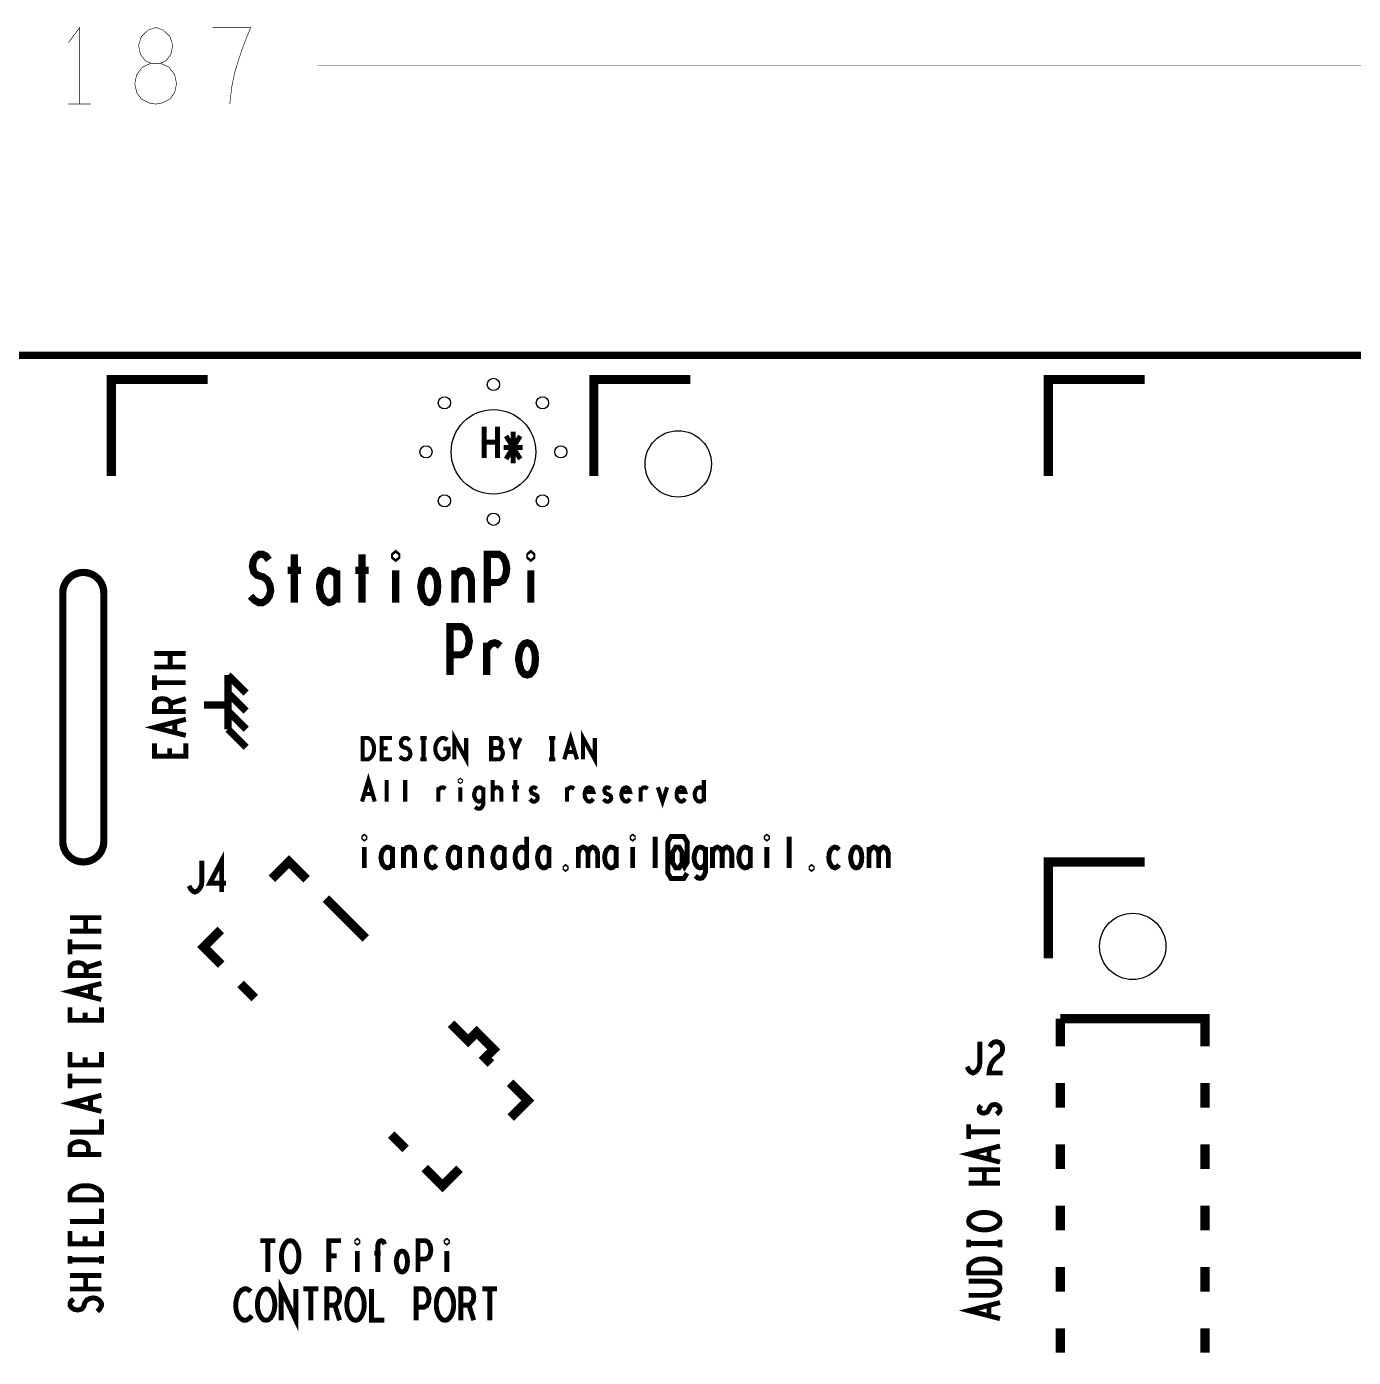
# Model space of a CAD drawing. Extents: x -18 to 278, y -8 to 113.
# Drawn here: x 87.7 to 142.6, y 56.5 to 111.6 of the extents above; entities that cross this region are included whole.
import ezdxf

# ---------------------------------------------------------------- set-up
doc = ezdxf.new("R2010")
doc.units = 0
doc.layers.get('0').update_dxf_attribs({"linetype": 'CONTINUOUS'})
for name, color, linetype in [('BOARD_ART', 7, 'CONTINUOUS'), ('DIMENSION_ART', 2, 'CONTINUOUS'), ('SILK_TOP_ART', 10, 'CONTINUOUS'), ('STATIONPIPRO-1-2_DRL', 12, 'CONTINUOUS')]:
    doc.layers.add(name, color=color, linetype=linetype)

# ---------------------------------------------------------------- blocks, each defined once
blk = doc.blocks.new('ROUND_64')
blk.add_circle((0, 0), 0.254)
blk = doc.blocks.new('ROUND_82')
blk.add_circle((0, 0), 1.753)
blk = doc.blocks.new('ROUND_7')
blk.add_circle((0, 0), 1.375)

msp = doc.modelspace()

# ---------------------------------------------------------------- linework, layer by layer
at = {"layer": 'BOARD_ART', "const_width": 0.3}
for points in [[(184, 98), (3, 98)], [(89.15, 88.15), (89.15, 77.85)], [(90.85, 77.85), (90.85, 88.15)]]:
    msp.add_lwpolyline(points, dxfattribs=at)
for points in [[(90, 89, 0.4142136), (89.15, 88.15)], [(90.85, 88.15, 0.4142136), (90, 89)], [(89.15, 77.85, 0.4142136), (90, 77)], [(90, 77, 0.4142136), (90.85, 77.85)]]:
    msp.add_lwpolyline(points, format="xyb", dxfattribs=at)
at = {"layer": 'DIMENSION_ART', "const_width": 0.0254}
for points in [[(89.8504, 108.4125), (89.8504, 111.5875), (89.378, 110.9525)], [(93, 108.4125), (93.2756, 108.4654), (93.5905, 108.6241), (93.7874, 108.8886), (93.8661, 109.2592), (93.7874, 109.6295), (93.5512, 109.947), (93.1968, 110.1059), (92.8032, 110.1059), (92.5669, 110.2117), (92.37, 110.4762), (92.2913, 110.8466), (92.4095, 111.2171), (92.685, 111.4817), (93, 111.5875), (93.3149, 111.4817), (93.5905, 111.2171), (93.7087, 110.8466), (93.6299, 110.4762), (93.4331, 110.2117), (93.1968, 110.1059), (92.8032, 110.1059), (92.4488, 109.947), (92.2126, 109.6295), (92.1339, 109.2592), (92.2126, 108.8886), (92.4095, 108.6241), (92.7244, 108.4654), (93, 108.4125)], [(96.0708, 108.4125), (96.1496, 109.1004), (96.2677, 109.6824), (96.4252, 110.2117), (96.622, 110.7937), (96.937, 111.5875), (95.3622, 111.5875)], [(99.7119, 110), (187, 110)], [(89.378, 108.4125), (90.3228, 108.4125)]]:
    msp.add_lwpolyline(points, dxfattribs=at)
at = {"layer": 'SILK_TOP_ART'}
for points, const_width in [([(95.16, 97), (91.16, 97), (91.16, 93)], 0.38), ([(115.16, 97), (111.16, 97), (111.16, 93)], 0.38), ([(134, 97), (130, 97), (130, 93)], 0.38), ([(106.612, 93.746), (106.612, 95.046)], 0.2032), ([(107.172, 95.046), (107.172, 93.746)], 0.2032), ([(107.819, 94.8293), (107.819, 93.5293)], 0.2032), ([(107.172, 94.396), (106.612, 94.396)], 0.2032), ([(107.5257, 93.7027), (108.1123, 94.656)], 0.2032), ([(108.1123, 93.7027), (107.5257, 94.656)], 0.2032), ([(107.419, 94.1793), (108.219, 94.1793)], 0.2032), ([(102.95, 89.6166), (102.91, 89.65), (102.91, 89.7167), (102.95, 89.75), (102.99, 89.7167), (102.99, 89.65), (102.95, 89.6166)], 0.3), ([(108.55, 89.6166), (108.51, 89.65), (108.51, 89.7167), (108.55, 89.75), (108.59, 89.7167), (108.59, 89.65), (108.55, 89.6166)], 0.3), ([(96.93, 88.0166), (97.09, 87.85), (97.27, 87.75), (97.43, 87.75), (97.59, 87.85), (97.71, 88.0166), (97.77, 88.25), (97.73, 88.4833), (97.63, 88.6833), (97.45, 88.8167), (97.21, 88.8833), (97.07, 89.0166), (97.01, 89.25), (97.05, 89.4833), (97.15, 89.65), (97.29, 89.75), (97.43, 89.75), (97.57, 89.6833), (97.69, 89.5167)], 0.3), ([(98.75, 89.75), (98.75, 87.75)], 0.3), ([(101.55, 89.75), (101.55, 87.75)], 0.3), ([(106.75, 87.75), (106.75, 89.75), (107.23, 89.75), (107.39, 89.65), (107.51, 89.4167), (107.55, 89.15), (107.51, 88.8833), (107.41, 88.6833), (107.23, 88.5833), (106.75, 88.5833)], 0.3), ([(98.47, 89.0833), (99.03, 89.0833)], 0.3), ([(100.51, 88.85), (100.43, 88.9833), (100.31, 89.05), (100.17, 89.0833), (100.03, 89.0166), (99.91, 88.8833), (99.83, 88.6833), (99.79, 88.4166), (99.83, 88.15), (99.91, 87.95), (100.03, 87.8167), (100.17, 87.75), (100.31, 87.7833), (100.43, 87.8833), (100.51, 88.0166)], 0.3), ([(100.51, 87.75), (100.51, 89.0833)], 0.3), ([(101.27, 89.0833), (101.83, 89.0833)], 0.3), ([(102.95, 89.0833), (102.95, 87.75)], 0.3), ([(104.35, 87.75), (104.23, 87.7833), (104.11, 87.9166), (104.03, 88.15), (103.99, 88.4166), (104.03, 88.6833), (104.11, 88.9167), (104.23, 89.05), (104.35, 89.0833), (104.47, 89.05), (104.59, 88.9167), (104.67, 88.6833), (104.69, 88.4166), (104.67, 88.15), (104.59, 87.9166), (104.47, 87.7833), (104.35, 87.75)], 0.3), ([(105.41, 88.75), (105.49, 88.9167), (105.61, 89.05), (105.77, 89.0833), (105.91, 89.05), (106.03, 88.9167), (106.09, 88.6833), (106.09, 87.75)], 0.3), ([(105.41, 87.75), (105.41, 89.0833)], 0.3), ([(108.55, 89.0833), (108.55, 87.75)], 0.3), ([(105.2, 84.75), (105.2, 86.75), (105.68, 86.75), (105.84, 86.65), (105.96, 86.4167), (106, 86.15), (105.96, 85.8833), (105.86, 85.6833), (105.68, 85.5833), (105.2, 85.5833)], 0.3), ([(106.72, 85.8167), (106.82, 85.95), (106.92, 86.05), (107.06, 86.0833), (107.16, 86.05), (107.28, 85.95)], 0.3), ([(106.72, 84.75), (106.72, 86.0833)], 0.3), ([(108.4, 84.75), (108.28, 84.7833), (108.16, 84.9166), (108.08, 85.15), (108.04, 85.4166), (108.08, 85.6833), (108.16, 85.9167), (108.28, 86.05), (108.4, 86.0833), (108.52, 86.05), (108.64, 85.9167), (108.72, 85.6833), (108.74, 85.4166), (108.72, 85.15), (108.64, 84.9166), (108.52, 84.7833), (108.4, 84.75)], 0.3), ([(92.95, 85.638), (94.25, 85.638)], 0.2032), ([(93.6, 85.638), (93.6, 85.078)], 0.2032), ([(94.25, 85.078), (92.95, 85.078)], 0.2032), ([(92.95, 84.1243), (92.95, 84.7377)], 0.2032), ([(92.95, 84.431), (94.25, 84.431)], 0.2032), ([(96, 82.5), (96, 84.75)], 0.3), ([(96, 84.75), (96.75, 84)], 0.3), ([(94.25, 83.2373), (92.95, 83.2373), (92.95, 83.5707), (93.015, 83.6773), (93.1017, 83.744), (93.275, 83.7707), (93.4483, 83.744), (93.5567, 83.664), (93.6217, 83.5707), (93.6217, 83.2373)], 0.2032), ([(93.6217, 83.5707), (94.25, 83.7707)], 0.2032), ([(96, 84), (96.75, 83.25)], 0.3), ([(96, 83.5), (95, 83.5)], 0.3), ([(96, 83.25), (96.75, 82.5)], 0.3), ([(94.25, 82.2437), (92.95, 82.577), (94.25, 82.9103)], 0.2032), ([(93.795, 82.7903), (93.795, 82.3637)], 0.2032), ([(96, 82.5), (96.75, 81.75)], 0.3), ([(101.5847, 81.25), (101.5847, 82.139), (101.7963, 82.139), (101.881, 82.0945), (101.9445, 82.0353), (101.9974, 81.9464), (102.0398, 81.8426), (102.0503, 81.6945), (102.0398, 81.5463), (101.9974, 81.4426), (101.9445, 81.3537), (101.881, 81.2944), (101.7963, 81.25), (101.5847, 81.25)], 0.17), ([(102.7912, 81.25), (102.3678, 81.25), (102.3678, 82.139), (102.7912, 82.139)], 0.17), ([(103.1192, 81.3685), (103.2039, 81.2944), (103.2992, 81.25), (103.3838, 81.25), (103.4685, 81.2944), (103.532, 81.3685), (103.5638, 81.4723), (103.5426, 81.576), (103.4897, 81.6649), (103.3944, 81.7241), (103.2674, 81.7538), (103.1933, 81.813), (103.1616, 81.9167), (103.1828, 82.0205), (103.2357, 82.0945), (103.3097, 82.139), (103.3838, 82.139), (103.4579, 82.1094), (103.5214, 82.0353)], 0.17), ([(103.9765, 82.139), (104.2305, 82.139)], 0.17), ([(104.1035, 82.139), (104.1035, 81.25)], 0.17), ([(104.929, 81.6945), (105.1407, 81.6945), (105.1407, 81.4278), (105.0772, 81.3389), (105.0031, 81.2796), (104.8973, 81.25), (104.7914, 81.2796), (104.7173, 81.3389), (104.6538, 81.4278), (104.6115, 81.5315), (104.5903, 81.65), (104.5903, 81.7538), (104.6115, 81.8426), (104.6538, 81.9464), (104.7173, 82.0353), (104.7808, 82.0945), (104.8655, 82.139), (104.9396, 82.139), (105.0242, 82.1094), (105.0878, 82.0501)], 0.17), ([(105.3841, 81.25), (105.3841, 82.139), (105.8709, 81.25), (105.8709, 82.139)], 0.17), ([(107.2362, 81.7241), (107.2785, 81.7686), (107.3102, 81.8426), (107.3314, 81.9464), (107.3102, 82.0353), (107.2679, 82.0945), (107.1938, 82.139), (106.9081, 82.139), (106.9081, 81.25), (107.2573, 81.25), (107.3314, 81.3093), (107.3738, 81.3982), (107.3949, 81.5019), (107.3738, 81.6056), (107.3102, 81.6945), (107.2362, 81.7241), (106.9081, 81.7241)], 0.17), ([(107.9135, 81.25), (107.9135, 81.65), (107.7018, 82.139)], 0.17), ([(108.1252, 82.139), (107.9135, 81.65)], 0.17), ([(109.3105, 82.139), (109.5645, 82.139)], 0.17), ([(109.4375, 82.139), (109.4375, 81.25)], 0.17), ([(109.9349, 81.25), (110.1995, 82.139), (110.4641, 81.25)], 0.17), ([(110.7181, 81.25), (110.7181, 82.139), (111.2049, 81.25), (111.2049, 82.139)], 0.17), ([(94.25, 81.9167), (94.25, 81.3833), (92.95, 81.3833), (92.95, 81.9167)], 0.2032), ([(93.5783, 81.7033), (93.5783, 81.3833)], 0.2032), ([(102.6218, 81.7093), (102.3678, 81.7093)], 0.17), ([(110.3688, 81.5611), (110.0302, 81.5611)], 0.17), ([(103.9765, 81.25), (104.2305, 81.25)], 0.17), ([(109.3105, 81.25), (109.5645, 81.25)], 0.17), ([(101.5529, 79.5), (101.8175, 80.389), (102.0821, 79.5)], 0.17), ([(102.5795, 79.5), (102.5795, 80.389)], 0.17), ([(103.3415, 79.5), (103.3415, 80.389)], 0.17), ([(104.7173, 79.9741), (104.7702, 80.0334), (104.8232, 80.0778), (104.8973, 80.0926), (104.9502, 80.0778), (105.0137, 80.0334)], 0.17), ([(104.7173, 79.5), (104.7173, 80.0926)], 0.17), ([(105.6275, 80.3297), (105.6063, 80.3445), (105.6063, 80.3742), (105.6275, 80.389), (105.6487, 80.3742), (105.6487, 80.3445), (105.6275, 80.3297)], 0.17), ([(105.6275, 80.0926), (105.6275, 79.5)], 0.17), ([(106.58, 79.9741), (106.5377, 80.0334), (106.4742, 80.0778), (106.4001, 80.0926), (106.3154, 80.063), (106.2625, 80.0038), (106.2202, 79.9), (106.199, 79.7963), (106.2096, 79.7074), (106.2519, 79.6037), (106.3154, 79.5296), (106.4001, 79.5), (106.4636, 79.5148), (106.5377, 79.5741), (106.58, 79.6333)], 0.17), ([(106.2413, 79.2777), (106.3154, 79.2185), (106.4001, 79.2037), (106.4742, 79.2185), (106.5377, 79.2926), (106.58, 79.3963), (106.58, 80.0926)], 0.17), ([(106.9716, 79.5), (106.9716, 80.389)], 0.17), ([(106.9716, 79.9593), (107.0245, 80.0334), (107.0774, 80.0778), (107.1621, 80.0926), (107.2256, 80.0778), (107.2997, 80.0186), (107.3314, 79.9297), (107.3314, 79.5)], 0.17), ([(107.7653, 80.0926), (108.0617, 80.0926)], 0.17), ([(107.9135, 80.389), (107.9135, 79.5)], 0.17), ([(108.5168, 79.6037), (108.5697, 79.5444), (108.6437, 79.5), (108.7073, 79.5), (108.7708, 79.5296), (108.8131, 79.5741), (108.8342, 79.6333), (108.8237, 79.7223), (108.7813, 79.7667), (108.5908, 79.8556), (108.5485, 79.9593), (108.5697, 80.0334), (108.612, 80.0778), (108.6755, 80.0926), (108.739, 80.0778), (108.8025, 80.0334)], 0.17), ([(110.0513, 79.9741), (110.1042, 80.0334), (110.1572, 80.0778), (110.2313, 80.0926), (110.2842, 80.0778), (110.3477, 80.0334)], 0.17), ([(110.0513, 79.5), (110.0513, 80.0926)], 0.17), ([(110.8028, 79.9), (111.1414, 79.9), (111.1097, 80.0038), (111.0568, 80.063), (110.9827, 80.0926), (110.9086, 80.0778), (110.8451, 80.0334), (110.8028, 79.9297), (110.7816, 79.8408), (110.7816, 79.7519), (110.8028, 79.663), (110.8557, 79.5741), (110.9192, 79.5148), (110.9933, 79.5), (111.0673, 79.5296), (111.1414, 79.6185)], 0.17), ([(111.5648, 79.6037), (111.6177, 79.5444), (111.6917, 79.5), (111.7553, 79.5), (111.8188, 79.5296), (111.8611, 79.5741), (111.8822, 79.6333), (111.8717, 79.7223), (111.8293, 79.7667), (111.6388, 79.8556), (111.5965, 79.9593), (111.6177, 80.0334), (111.66, 80.0778), (111.7235, 80.0926), (111.787, 80.0778), (111.8505, 80.0334)], 0.17), ([(112.3268, 79.9), (112.6654, 79.9), (112.6337, 80.0038), (112.5808, 80.063), (112.5067, 80.0926), (112.4326, 80.0778), (112.3691, 80.0334), (112.3268, 79.9297), (112.3056, 79.8408), (112.3056, 79.7519), (112.3268, 79.663), (112.3797, 79.5741), (112.4432, 79.5148), (112.5173, 79.5), (112.5913, 79.5296), (112.6654, 79.6185)], 0.17), ([(113.0993, 79.9741), (113.1522, 80.0334), (113.2052, 80.0778), (113.2793, 80.0926), (113.3322, 80.0778), (113.3957, 80.0334)], 0.17), ([(113.0993, 79.5), (113.0993, 80.0926)], 0.17), ([(113.819, 80.0926), (114.0095, 79.5), (114.2, 80.0926)], 0.17), ([(114.6128, 79.9), (114.9514, 79.9), (114.9197, 80.0038), (114.8668, 80.063), (114.7927, 80.0926), (114.7186, 80.0778), (114.6551, 80.0334), (114.6128, 79.9297), (114.5916, 79.8408), (114.5916, 79.7519), (114.6128, 79.663), (114.6657, 79.5741), (114.7292, 79.5148), (114.8033, 79.5), (114.8773, 79.5296), (114.9514, 79.6185)], 0.17), ([(115.724, 79.6333), (115.6817, 79.5593), (115.6182, 79.5148), (115.5441, 79.5), (115.4594, 79.5296), (115.3959, 79.6037), (115.3536, 79.6926), (115.343, 79.7963), (115.3536, 79.9), (115.3959, 79.989), (115.4594, 80.063), (115.5441, 80.0926), (115.6182, 80.0778), (115.6711, 80.0482), (115.724, 79.989)], 0.17), ([(115.724, 80.389), (115.724, 79.5)], 0.17), ([(101.9868, 79.8111), (101.6482, 79.8111)], 0.17), ([(101.65, 77.9633), (101.6233, 77.985), (101.6233, 78.0283), (101.65, 78.05), (101.6767, 78.0283), (101.6767, 77.985), (101.65, 77.9633)], 0.2032), ([(108.379, 78.05), (108.379, 76.75)], 0.2032), ([(112.774, 77.9633), (112.7473, 77.985), (112.7473, 78.0283), (112.774, 78.05), (112.8007, 78.0283), (112.8007, 77.985), (112.774, 77.9633)], 0.2032), ([(113.701, 76.75), (113.701, 78.05)], 0.2032), ([(114.828, 76.9667), (114.6947, 76.75), (114.5613, 76.75), (114.428, 76.9667), (114.428, 77.4), (114.5613, 77.6166), (114.6947, 77.6166), (114.828, 77.4), (114.828, 76.9667), (114.9213, 76.7933), (115.028, 76.9667), (115.028, 77.8333), (114.8947, 78.05), (114.3613, 78.05), (114.228, 77.8333), (114.228, 76.5333), (114.3613, 76.3167), (114.8947, 76.3167), (115.028, 76.5333)], 0.2032), ([(118.336, 77.9633), (118.3093, 77.985), (118.3093, 78.0283), (118.336, 78.05), (118.3627, 78.0283), (118.3627, 77.985), (118.336, 77.9633)], 0.2032), ([(119.263, 76.75), (119.263, 78.05)], 0.2032), ([(95.737, 75.75), (95.737, 77.05), (95.2437, 76.1183), (95.9103, 76.1183)], 0.2032), ([(97.818, 76.3033), (98.5251, 77.0104), (99.2581, 76.2774)], 0.381), ([(101.65, 77.6166), (101.65, 76.75)], 0.2032), ([(102.817, 77.465), (102.7637, 77.5517), (102.6837, 77.595), (102.5903, 77.6166), (102.497, 77.5733), (102.417, 77.4867), (102.3637, 77.3567), (102.337, 77.1833), (102.3637, 77.01), (102.417, 76.88), (102.497, 76.7933), (102.5903, 76.75), (102.6837, 76.7717), (102.7637, 76.8366), (102.817, 76.9233)], 0.2032), ([(102.817, 76.75), (102.817, 77.6166)], 0.2032), ([(103.2773, 77.4), (103.3307, 77.5083), (103.4107, 77.595), (103.5173, 77.6166), (103.6107, 77.595), (103.6907, 77.5083), (103.7307, 77.3567), (103.7307, 76.75)], 0.2032), ([(103.2773, 76.75), (103.2773, 77.6166)], 0.2032), ([(104.6443, 77.5083), (104.551, 77.595), (104.471, 77.6166), (104.3643, 77.5733), (104.2843, 77.4867), (104.231, 77.335), (104.2177, 77.1833), (104.231, 77.0316), (104.2843, 76.9016), (104.3643, 76.7933), (104.471, 76.75), (104.5643, 76.7933), (104.6443, 76.88)], 0.2032), ([(105.598, 77.465), (105.5447, 77.5517), (105.4647, 77.595), (105.3713, 77.6166), (105.278, 77.5733), (105.198, 77.4867), (105.1447, 77.3567), (105.118, 77.1833), (105.1447, 77.01), (105.198, 76.88), (105.278, 76.7933), (105.3713, 76.75), (105.4647, 76.7717), (105.5447, 76.8366), (105.598, 76.9233)], 0.2032), ([(105.598, 76.75), (105.598, 77.6166)], 0.2032), ([(106.0583, 77.4), (106.1117, 77.5083), (106.1917, 77.595), (106.2983, 77.6166), (106.3917, 77.595), (106.4717, 77.5083), (106.5117, 77.3567), (106.5117, 76.75)], 0.2032), ([(106.0583, 76.75), (106.0583, 77.6166)], 0.2032), ([(107.452, 77.465), (107.3987, 77.5517), (107.3187, 77.595), (107.2253, 77.6166), (107.132, 77.5733), (107.052, 77.4867), (106.9987, 77.3567), (106.972, 77.1833), (106.9987, 77.01), (107.052, 76.88), (107.132, 76.7933), (107.2253, 76.75), (107.3187, 76.7717), (107.3987, 76.8366), (107.452, 76.9233)], 0.2032), ([(107.452, 76.75), (107.452, 77.6166)], 0.2032), ([(108.379, 76.945), (108.3257, 76.8366), (108.2457, 76.7717), (108.1523, 76.75), (108.0457, 76.7933), (107.9657, 76.9016), (107.9123, 77.0316), (107.899, 77.1833), (107.9123, 77.335), (107.9657, 77.465), (108.0457, 77.5733), (108.1523, 77.6166), (108.2457, 77.595), (108.3123, 77.5517), (108.379, 77.465)], 0.2032), ([(109.306, 77.465), (109.2527, 77.5517), (109.1727, 77.595), (109.0793, 77.6166), (108.986, 77.5733), (108.906, 77.4867), (108.8527, 77.3567), (108.826, 77.1833), (108.8527, 77.01), (108.906, 76.88), (108.986, 76.7933), (109.0793, 76.75), (109.1727, 76.7717), (109.2527, 76.8366), (109.306, 76.9233)], 0.2032), ([(109.306, 76.75), (109.306, 77.6166)], 0.2032), ([(110.52, 77.3783), (110.56, 77.4867), (110.6267, 77.5733), (110.72, 77.6166), (110.8133, 77.5733), (110.88, 77.4867), (110.92, 77.3783), (110.92, 76.75)], 0.2032), ([(110.52, 76.75), (110.52, 77.6166)], 0.2032), ([(110.92, 77.3783), (110.96, 77.4867), (111.0267, 77.5733), (111.12, 77.6166), (111.2133, 77.5733), (111.28, 77.4867), (111.32, 77.3567), (111.32, 76.75)], 0.2032), ([(112.087, 77.465), (112.0337, 77.5517), (111.9537, 77.595), (111.8603, 77.6166), (111.767, 77.5733), (111.687, 77.4867), (111.6337, 77.3567), (111.607, 77.1833), (111.6337, 77.01), (111.687, 76.88), (111.767, 76.7933), (111.8603, 76.75), (111.9537, 76.7717), (112.0337, 76.8366), (112.087, 76.9233)], 0.2032), ([(112.087, 76.75), (112.087, 77.6166)], 0.2032), ([(112.774, 77.6166), (112.774, 76.75)], 0.2032), ([(115.795, 77.4433), (115.7417, 77.53), (115.6617, 77.595), (115.5683, 77.6166), (115.4617, 77.5733), (115.395, 77.4867), (115.3417, 77.335), (115.315, 77.1833), (115.3283, 77.0533), (115.3817, 76.9016), (115.4617, 76.7933), (115.5683, 76.75), (115.6483, 76.7717), (115.7417, 76.8583), (115.795, 76.945)], 0.2032), ([(115.3683, 76.425), (115.4617, 76.3383), (115.5683, 76.3167), (115.6617, 76.3383), (115.7417, 76.4467), (115.795, 76.5983), (115.795, 77.6166)], 0.2032), ([(116.082, 77.3783), (116.122, 77.4867), (116.1887, 77.5733), (116.282, 77.6166), (116.3753, 77.5733), (116.442, 77.4867), (116.482, 77.3783), (116.482, 76.75)], 0.2032), ([(116.082, 76.75), (116.082, 77.6166)], 0.2032), ([(116.482, 77.3783), (116.522, 77.4867), (116.5887, 77.5733), (116.682, 77.6166), (116.7753, 77.5733), (116.842, 77.4867), (116.882, 77.3567), (116.882, 76.75)], 0.2032), ([(117.649, 77.465), (117.5957, 77.5517), (117.5157, 77.595), (117.4223, 77.6166), (117.329, 77.5733), (117.249, 77.4867), (117.1957, 77.3567), (117.169, 77.1833), (117.1957, 77.01), (117.249, 76.88), (117.329, 76.7933), (117.4223, 76.75), (117.5157, 76.7717), (117.5957, 76.8366), (117.649, 76.9233)], 0.2032), ([(117.649, 76.75), (117.649, 77.6166)], 0.2032), ([(118.336, 77.6166), (118.336, 76.75)], 0.2032), ([(121.3303, 77.5083), (121.237, 77.595), (121.157, 77.6166), (121.0503, 77.5733), (120.9703, 77.4867), (120.917, 77.335), (120.9037, 77.1833), (120.917, 77.0316), (120.9703, 76.9016), (121.0503, 76.7933), (121.157, 76.75), (121.2503, 76.7933), (121.3303, 76.88)], 0.2032), ([(122.044, 76.75), (121.964, 76.7717), (121.884, 76.8583), (121.8307, 77.01), (121.804, 77.1833), (121.8307, 77.3567), (121.884, 77.5083), (121.964, 77.595), (122.044, 77.6166), (122.124, 77.595), (122.204, 77.5083), (122.2573, 77.3567), (122.2707, 77.1833), (122.2573, 77.01), (122.204, 76.8583), (122.124, 76.7717), (122.044, 76.75)], 0.2032), ([(122.571, 77.3783), (122.611, 77.4867), (122.6777, 77.5733), (122.771, 77.6166), (122.8643, 77.5733), (122.931, 77.4867), (122.971, 77.3783), (122.971, 76.75)], 0.2032), ([(122.571, 76.75), (122.571, 77.6166)], 0.2032), ([(122.971, 77.3783), (123.011, 77.4867), (123.0777, 77.5733), (123.171, 77.6166), (123.2643, 77.5733), (123.331, 77.4867), (123.371, 77.3567), (123.371, 76.75)], 0.2032), ([(94.3833, 76.01), (94.45, 75.88), (94.53, 75.7933), (94.6233, 75.75), (94.73, 75.7933), (94.81, 75.88), (94.89, 76.01), (94.9167, 76.1833), (94.9167, 77.05)], 0.2032), ([(109.993, 76.7067), (109.9663, 76.7283), (109.9663, 76.7717), (109.993, 76.7933), (110.0197, 76.7717), (110.0197, 76.7283), (109.993, 76.7067)], 0.2032), ([(120.19, 76.7067), (120.1633, 76.7283), (120.1633, 76.7717), (120.19, 76.7933), (120.2167, 76.7717), (120.2167, 76.7283), (120.19, 76.7067)], 0.2032), ([(134, 77), (130, 77), (130, 73)], 0.38), ([(100.0548, 75.4807), (101.7071, 73.8284)], 0.381), ([(89.45, 74.689), (90.75, 74.689)], 0.2032), ([(90.1, 74.689), (90.1, 74.129)], 0.2032), ([(90.75, 74.129), (89.45, 74.129)], 0.2032), ([(95.6967, 74.182), (94.9896, 73.4749), (95.7226, 72.7419)], 0.381), ([(89.45, 73.1753), (89.45, 73.7887)], 0.2032), ([(89.45, 73.482), (90.75, 73.482)], 0.2032), ([(90.75, 72.2883), (89.45, 72.2883), (89.45, 72.6217), (89.515, 72.7283), (89.6017, 72.795), (89.775, 72.8217), (89.9483, 72.795), (90.0567, 72.715), (90.1217, 72.6217), (90.1217, 72.2883)], 0.2032), ([(90.1217, 72.6217), (90.75, 72.8217)], 0.2032), ([(90.75, 71.2947), (89.45, 71.628), (90.75, 71.9613)], 0.2032), ([(90.295, 71.8413), (90.295, 71.4147)], 0.2032), ([(96.5193, 71.9452), (97.1109, 71.3536)], 0.381), ([(90.75, 70.9677), (90.75, 70.4343), (89.45, 70.4343), (89.45, 70.9677)], 0.2032), ([(90.0783, 70.7543), (90.0783, 70.4343)], 0.2032), ([(130.5, 69.3514), (130.5, 70.5)], 0.38), ([(130.5, 70.5), (136.5, 70.5), (136.5, 69.3514)], 0.38), ([(106.895, 68.6406), (106.6569, 68.8787), (107.0104, 69.2322), (106.3033, 69.9393), (105.9497, 69.5858), (105.2426, 70.2929)], 0.381), ([(126.6333, 68.51), (126.7, 68.38), (126.78, 68.2933), (126.8733, 68.25), (126.98, 68.2933), (127.06, 68.38), (127.14, 68.51), (127.1667, 68.6833), (127.1667, 69.55)], 0.2032), ([(127.5737, 69.3333), (127.6537, 69.4633), (127.747, 69.5283), (127.8537, 69.55), (127.987, 69.5067), (128.0803, 69.3983), (128.107, 69.2684), (128.0937, 69.1383), (128.0403, 69.03), (127.7737, 68.8133), (127.6537, 68.6617), (127.5737, 68.445), (127.547, 68.25), (128.107, 68.25)], 0.2032), ([(90.75, 69.1137), (90.75, 68.5803), (89.45, 68.5803), (89.45, 69.1137)], 0.2032), ([(90.0783, 68.9003), (90.0783, 68.5803)], 0.2032), ([(89.45, 67.6133), (89.45, 68.2267)], 0.2032), ([(89.45, 67.92), (90.75, 67.92)], 0.2032), ([(107.7175, 66.4038), (108.4246, 67.1109), (107.6916, 67.8439)], 0.381), ([(130.5, 66.8114), (130.5, 67.8286)], 0.38), ([(136.5, 67.8286), (136.5, 66.8114)], 0.38), ([(90.75, 66.6597), (89.45, 66.993), (90.75, 67.3263)], 0.2032), ([(90.295, 67.2063), (90.295, 66.7797)], 0.2032), ([(127.8484, 66.543), (127.935, 66.6097), (128, 66.703), (128, 66.783), (127.9567, 66.863), (127.8917, 66.9163), (127.805, 66.943), (127.675, 66.9297), (127.61, 66.8763), (127.48, 66.6363), (127.3283, 66.583), (127.22, 66.6097), (127.155, 66.663), (127.1334, 66.743), (127.155, 66.823), (127.22, 66.903)], 0.2032), ([(89.45, 65.7993), (90.75, 65.7993), (90.75, 66.3327)], 0.2032), ([(126.7, 65.5093), (126.7, 66.1227)], 0.2032), ([(102.7678, 65.6967), (103.3594, 65.1051)], 0.381), ([(126.7, 65.816), (128, 65.816)], 0.2032), ([(90.75, 64.8723), (89.45, 64.8723), (89.45, 65.1923), (89.515, 65.299), (89.6667, 65.379), (89.84, 65.4057), (90.0133, 65.379), (90.1433, 65.3123), (90.2084, 65.1923), (90.2084, 64.8723)], 0.2032), ([(128, 64.5557), (126.7, 64.889), (128, 65.2223)], 0.2032), ([(127.545, 65.1023), (127.545, 64.6757)], 0.2032), ([(130.5, 64.2714), (130.5, 65.2886)], 0.38), ([(136.5, 65.2886), (136.5, 64.2714)], 0.38), ([(104.1561, 64.3084), (104.8891, 63.5754), (105.5962, 64.2825)], 0.381), ([(126.7, 64.242), (128, 64.242)], 0.2032), ([(127.35, 64.242), (127.35, 63.682)], 0.2032), ([(90.75, 62.9917), (89.45, 62.9917), (89.45, 63.2583), (89.515, 63.365), (89.6017, 63.445), (89.7316, 63.5117), (89.8834, 63.565), (90.1, 63.5783), (90.3167, 63.565), (90.4684, 63.5117), (90.5984, 63.445), (90.685, 63.365), (90.75, 63.2583), (90.75, 62.9917)], 0.2032), ([(128, 63.682), (126.7, 63.682)], 0.2032), ([(130.5, 61.7314), (130.5, 62.7486)], 0.38), ([(136.5, 62.7486), (136.5, 61.7314)], 0.38), ([(89.45, 62.0913), (90.75, 62.0913), (90.75, 62.6247)], 0.2032), ([(128, 62.108), (127.9783, 62.0013), (127.8917, 61.908), (127.7617, 61.828), (127.61, 61.7747), (127.4367, 61.748), (127.2633, 61.748), (127.09, 61.7747), (126.9383, 61.828), (126.8083, 61.908), (126.7217, 62.0013), (126.7, 62.108), (126.7217, 62.2147), (126.8083, 62.308), (126.9383, 62.388), (127.09, 62.4413), (127.2633, 62.468), (127.4367, 62.468), (127.61, 62.4413), (127.7617, 62.388), (127.8917, 62.308), (127.9783, 62.2147), (128, 62.108)], 0.2032), ([(90.75, 61.6977), (90.75, 61.1643), (89.45, 61.1643), (89.45, 61.6977)], 0.2032), ([(90.0783, 61.4843), (90.0783, 61.1643)], 0.2032), ([(97.3433, 61.3), (97.9567, 61.3)], 0.2032), ([(97.65, 61.3), (97.65, 60)], 0.2032), ([(98.577, 60), (98.4703, 60.0217), (98.377, 60.1083), (98.297, 60.2383), (98.2437, 60.39), (98.217, 60.5633), (98.217, 60.7367), (98.2437, 60.91), (98.297, 61.0617), (98.377, 61.1917), (98.4703, 61.2783), (98.577, 61.3), (98.6837, 61.2783), (98.777, 61.1917), (98.857, 61.0617), (98.9103, 60.91), (98.937, 60.7367), (98.937, 60.5633), (98.9103, 60.39), (98.857, 60.2383), (98.777, 60.1083), (98.6837, 60.0217), (98.577, 60)], 0.2032), ([(100.1777, 60), (100.1777, 61.3), (100.6843, 61.3)], 0.2032), ([(101.358, 61.2133), (101.3313, 61.235), (101.3313, 61.2783), (101.358, 61.3), (101.3847, 61.2783), (101.3847, 61.235), (101.358, 61.2133)], 0.2032), ([(102.205, 60), (102.205, 61.105), (102.2317, 61.2133), (102.285, 61.2783), (102.365, 61.3), (102.445, 61.2567), (102.485, 61.1483)], 0.2032), ([(103.8723, 60), (103.8723, 61.3), (104.1923, 61.3), (104.299, 61.235), (104.379, 61.0833), (104.4057, 60.91), (104.379, 60.7367), (104.3123, 60.6067), (104.1923, 60.5416), (103.8723, 60.5416)], 0.2032), ([(105.066, 61.2133), (105.0393, 61.235), (105.0393, 61.2783), (105.066, 61.3), (105.0927, 61.2783), (105.0927, 61.235), (105.066, 61.2133)], 0.2032), ([(126.7, 61.021), (126.7, 61.341)], 0.2032), ([(126.7, 61.181), (128, 61.181)], 0.2032), ([(128, 61.021), (128, 61.341)], 0.2032), ([(89.45, 60.344), (89.45, 60.664)], 0.2032), ([(90.75, 60.344), (90.75, 60.664)], 0.2032), ([(100.4977, 60.6717), (100.1777, 60.6717)], 0.2032), ([(101.358, 60.8666), (101.358, 60)], 0.2032), ([(102.325, 60.78), (102.0583, 60.78)], 0.2032), ([(103.212, 60), (103.132, 60.0217), (103.052, 60.1083), (102.9987, 60.26), (102.972, 60.4333), (102.9987, 60.6067), (103.052, 60.7583), (103.132, 60.845), (103.212, 60.8666), (103.292, 60.845), (103.372, 60.7583), (103.4253, 60.6067), (103.4387, 60.4333), (103.4253, 60.26), (103.372, 60.1083), (103.292, 60.0217), (103.212, 60)], 0.2032), ([(105.066, 60.8666), (105.066, 60)], 0.2032), ([(89.45, 60.504), (90.75, 60.504)], 0.2032), ([(128, 59.9607), (126.7, 59.9607), (126.7, 60.2273), (126.765, 60.334), (126.8517, 60.414), (126.9816, 60.4807), (127.1334, 60.534), (127.35, 60.5473), (127.5667, 60.534), (127.7184, 60.4807), (127.8484, 60.414), (127.935, 60.334), (128, 60.2273), (128, 59.9607)], 0.2032), ([(130.5, 59.1914), (130.5, 60.2086)], 0.38), ([(136.5, 60.2086), (136.5, 59.1914)], 0.38), ([(89.45, 59.857), (90.75, 59.857)], 0.2032), ([(90.1, 59.857), (90.1, 59.297)], 0.2032), ([(98.1973, 58), (98.1973, 59.3), (98.8107, 58), (98.8107, 59.3)], 0.2032), ([(126.7, 59.0337), (127.6317, 59.0337), (127.8267, 59.087), (127.9567, 59.1937), (128, 59.327), (127.9567, 59.4603), (127.8267, 59.567), (127.6317, 59.6203), (126.7, 59.6203)], 0.2032), ([(90.75, 59.297), (89.45, 59.297)], 0.2032), ([(90.5767, 58.37), (90.685, 58.4767), (90.75, 58.5967), (90.75, 58.7033), (90.685, 58.81), (90.5767, 58.89), (90.425, 58.93), (90.2734, 58.9033), (90.1433, 58.8367), (90.0567, 58.7167), (90.0133, 58.5567), (89.9267, 58.4633), (89.775, 58.4233), (89.6233, 58.45), (89.515, 58.5167), (89.45, 58.61), (89.45, 58.7033), (89.4933, 58.7967), (89.6017, 58.8767)], 0.2032), ([(96.9433, 59.1917), (96.8633, 59.2567), (96.77, 59.3), (96.6633, 59.3), (96.5433, 59.235), (96.45, 59.1267), (96.3833, 58.9967), (96.33, 58.78), (96.3167, 58.585), (96.3433, 58.39), (96.3833, 58.26), (96.4633, 58.13), (96.5567, 58.0433), (96.65, 58), (96.7433, 58), (96.8367, 58.0433), (96.9167, 58.1083), (96.9833, 58.195)], 0.2032), ([(97.577, 58), (97.4703, 58.0217), (97.377, 58.1083), (97.297, 58.2383), (97.2437, 58.39), (97.217, 58.5633), (97.217, 58.7367), (97.2437, 58.91), (97.297, 59.0617), (97.377, 59.1917), (97.4703, 59.2783), (97.577, 59.3), (97.6837, 59.2783), (97.777, 59.1917), (97.857, 59.0617), (97.9103, 58.91), (97.937, 58.7367), (97.937, 58.5633), (97.9103, 58.39), (97.857, 58.2383), (97.777, 58.1083), (97.6837, 58.0217), (97.577, 58)], 0.2032), ([(99.1243, 59.3), (99.7377, 59.3)], 0.2032), ([(99.431, 59.3), (99.431, 58)], 0.2032), ([(100.0913, 58), (100.0913, 59.3), (100.4247, 59.3), (100.5313, 59.235), (100.598, 59.1483), (100.6247, 58.975), (100.598, 58.8017), (100.518, 58.6933), (100.4247, 58.6283), (100.0913, 58.6283)], 0.2032), ([(101.285, 58), (101.1783, 58.0217), (101.085, 58.1083), (101.005, 58.2383), (100.9517, 58.39), (100.925, 58.5633), (100.925, 58.7367), (100.9517, 58.91), (101.005, 59.0617), (101.085, 59.1917), (101.1783, 59.2783), (101.285, 59.3), (101.3917, 59.2783), (101.485, 59.1917), (101.565, 59.0617), (101.6183, 58.91), (101.645, 58.7367), (101.645, 58.5633), (101.6183, 58.39), (101.565, 58.2383), (101.485, 58.1083), (101.3917, 58.0217), (101.285, 58)], 0.2032), ([(101.9453, 59.3), (101.9453, 58), (102.4787, 58)], 0.2032), ([(103.7993, 58), (103.7993, 59.3), (104.1193, 59.3), (104.226, 59.235), (104.306, 59.0833), (104.3327, 58.91), (104.306, 58.7367), (104.2393, 58.6067), (104.1193, 58.5416), (103.7993, 58.5416)], 0.2032), ([(104.993, 58), (104.8863, 58.0217), (104.793, 58.1083), (104.713, 58.2383), (104.6597, 58.39), (104.633, 58.5633), (104.633, 58.7367), (104.6597, 58.91), (104.713, 59.0617), (104.793, 59.1917), (104.8863, 59.2783), (104.993, 59.3), (105.0997, 59.2783), (105.193, 59.1917), (105.273, 59.0617), (105.3263, 58.91), (105.353, 58.7367), (105.353, 58.5633), (105.3263, 58.39), (105.273, 58.2383), (105.193, 58.1083), (105.0997, 58.0217), (104.993, 58)], 0.2032), ([(105.6533, 58), (105.6533, 59.3), (105.9867, 59.3), (106.0933, 59.235), (106.16, 59.1483), (106.1867, 58.975), (106.16, 58.8017), (106.08, 58.6933), (105.9867, 58.6283), (105.6533, 58.6283)], 0.2032), ([(106.5403, 59.3), (107.1537, 59.3)], 0.2032), ([(106.847, 59.3), (106.847, 58)], 0.2032), ([(100.4247, 58.6283), (100.6247, 58)], 0.2032), ([(105.9867, 58.6283), (106.1867, 58)], 0.2032), ([(128, 58.0667), (126.7, 58.4), (128, 58.7333)], 0.2032), ([(127.545, 58.6133), (127.545, 58.1867)], 0.2032), ([(130.5, 56.6514), (130.5, 57.6686)], 0.38), ([(136.5, 57.6686), (136.5, 56.6514)], 0.38)]:
    msp.add_lwpolyline(points, dxfattribs=dict(at, const_width=const_width))

# ---------------------------------------------------------------- block references
at = {"layer": 'STATIONPIPRO-1-2_DRL'}
for name, p in [('ROUND_64', (107, 96.794)), ('ROUND_64', (104.968, 96.032)), ('ROUND_64', (109.032, 96.032)), ('ROUND_82', (107, 94)), ('ROUND_7', (114.66, 93.5)), ('ROUND_64', (104.206, 94)), ('ROUND_64', (109.794, 94)), ('ROUND_64', (104.968, 91.968)), ('ROUND_64', (109.032, 91.968)), ('ROUND_64', (107, 91.206)), ('ROUND_7', (133.5, 73.5))]:
    msp.add_blockref(name, p, dxfattribs=at)

doc.saveas('drawing.dxf')
